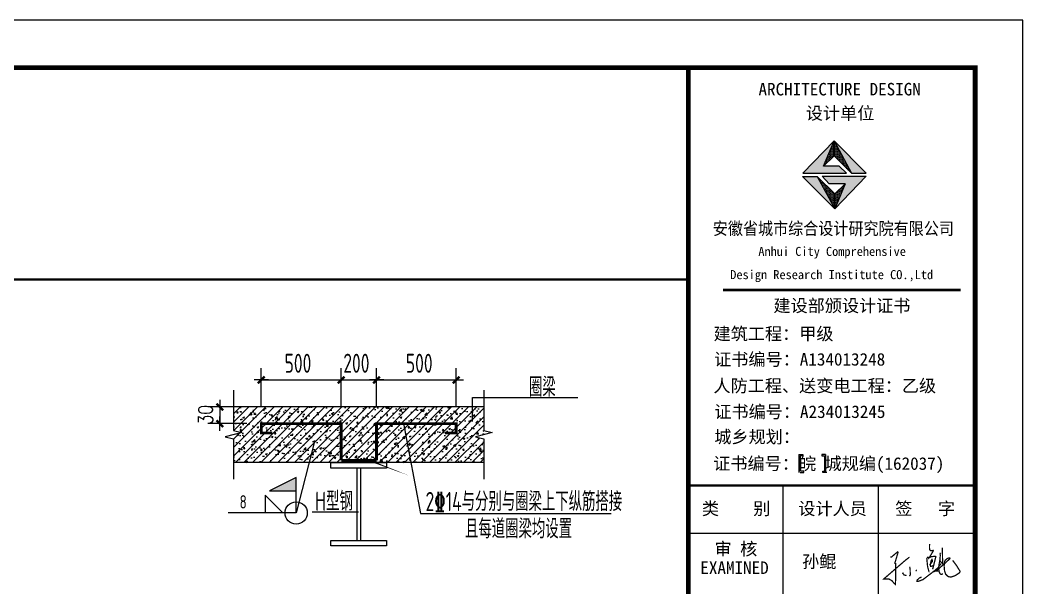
# Model space of a CAD drawing. Extents: x 32461 to 372567, y -698896 to 182569.
# Drawn here: x 127574 to 148573, y 40916 to 52814 of the extents above; entities that cross this region are included whole.
import ezdxf
from ezdxf.enums import TextEntityAlignment as Align

# ---------------------------------------------------------------- set-up
doc = ezdxf.new("R2010")
doc.units = 0
doc.header["$LTSCALE"] = 1000
doc.header["$MEASUREMENT"] = 0
doc.layers.get('0').update_dxf_attribs({"linetype": 'CONTINUOUS'})
for name, color, linetype in [('AXIS', 3, 'CONTINUOUS'), ('DIM_SYMB', 3, 'CONTINUOUS'), ('PUB_HATCH', 8, 'CONTINUOUS'), ('PUB_TITLE', 4, 'CONTINUOUS'), ('SYMB', 7, 'CONTINUOUS'), ('TEXT', 7, 'CONTINUOUS'), ('WALL', 6, 'CONTINUOUS'), ('图框', 4, 'CONTINUOUS'), ('钢柱', 3, 'CONTINUOUS'), ('锚栓', 60, 'CONTINUOUS')]:
    doc.layers.add(name, color=color, linetype=linetype)
doc.layers.add('修改', color=7, linetype='CONTINUOUS', lineweight=20)
doc.styles.add('DIM_FONT', font='SIMPLEX.shx', dxfattribs={"width": 0.8, "bigfont": 'bigfont.shx'})
doc.styles.get("Standard").update_dxf_attribs({"font": 'atssdeng.shx', "bigfont": 'atssdchn.shx'})
doc.styles.add('STYLE-黑体', font='simhei.ttf')
doc.styles.add('TSSD_DIMENSION', font='Tssdeng.shx', dxfattribs={"width": 0.8, "bigfont": 'hztxt.shx'})
doc.styles.add('黑体', font='simhei.ttf', dxfattribs={"width": 0.6, "height": 4.3})

# ---------------------------------------------------------------- blocks, each defined once
blk = doc.blocks.new('_DIMX')
blk.add_line((-150, 0), (150, 0))
at = {"const_width": 50}
blk.add_lwpolyline([(-70, -70), (70, 70)], dxfattribs=at)
blk = doc.blocks.new('5555')
at = {"layer": '修改', "color": 1, "const_width": 750}
for points in [[(2546225, -869415), (2546141, -871490), (2546284, -872921), (2546892, -873483), (2547353, -873421), (2548330, -873265), (2548330, -873265), (2548464, -873530), (2546131, -877395), (2545700, -878022), (2545455, -877483), (2544954, -877483), (2544541, -878175), (2545024, -883015), (2545889, -886026), (2545889, -886026), (2546173, -885988)], [(2522716, -876986), (2523307, -877329), (2527057, -874161), (2527376, -874398), (2525673, -880071), (2525460, -880674), (2525567, -881147), (2525969, -881229), (2525824, -893691), (2525038, -893023), (2523701, -891421), (2521816, -890353), (2518817, -890353), (2531694, -879226), (2534158, -877327)], [(2552744, -874687), (2552478, -875485), (2552640, -876061), (2552271, -879813), (2551827, -881934), (2551665, -884135), (2551931, -885996), (2552522, -887311), (2553108, -887654), (2553573, -887567), (2553914, -887284), (2553928, -886921)], [(2553842, -871686), (2554034, -881467), (2553203, -880091)], [(2541379, -889203), (2540053, -889824), (2538845, -890950), (2538602, -891716), (2539269, -891824), (2542160, -890818), (2549533, -885171), (2551342, -883541), (2553086, -881169)], [(2545915, -877708), (2547248, -877032), (2549110, -876828), (2549966, -876910), (2549748, -877820), (2548171, -884205), (2547736, -884097)], [(2546228, -882073), (2547016, -880960), (2547777, -880131), (2547900, -879412), (2547628, -878692), (2547071, -879588), (2546679, -882105), (2546773, -882759), (2547300, -882759), (2548474, -882399), (2548609, -882432)], [(2548009, -886338), (2549639, -885613), (2550404, -885303), (2552445, -883610), (2556119, -880300), (2558144, -878476), (2558428, -878219), (2558316, -877868), (2557803, -877796), (2556786, -878149), (2555672, -879093), (2555192, -879934), (2554915, -882771), (2555166, -885531), (2555870, -887541), (2557317, -888942), (2559021, -889258), (2561621, -888324), (2564234, -886571), (2564424, -885738), (2562327, -882313), (2560017, -879222)], [(2552456, -877937), (2552509, -879438), (2552793, -880162), (2553011, -880429)], [(2530557, -886583), (2530115, -887061), (2531094, -888062), (2532236, -888202), (2532236, -888202), (2532398, -888111)], [(2534323, -883065), (2534568, -884614), (2534661, -887828), (2534463, -888399), (2534008, -888248)], [(2538421, -884840), (2538097, -885745)], [(2548009, -886338), (2549639, -885613), (2550577, -885631), (2551434, -885695)]]:
    blk.add_lwpolyline(points, dxfattribs=at)

msp = doc.modelspace()

# ---------------------------------------------------------------- hatches: boundary and pattern name
at = {"layer": 'PUB_HATCH'}
h = msp.add_hatch(dxfattribs=at)
h.set_pattern_fill('钢筋混凝土', color=3, scale=50, style=0)
h.set_pattern_definition([(45, (1138.6, 10532.22), (-88.38835, 88.38835), []), (50, (1138.6, 10532.22), (358.6301, -31.37607), [37.5, -412.5]), (355, (1138.6, 10532.22), (-69.3757, 376.0961), [30, -330]), (100.4514, (1168.5, 10529.6), (289.2547, 344.7198), [31.8701, -350.5711]), (46.1842, (1138.6, 10632.2), (533.6205, -82.7595), [56.25, -618.75]), (96.6356, (1183.07, 10625.3), (467.3314, 487.059), [47.8051, -525.8565]), (351.1842, (1138.6, 10632.2), (467.331, 487.0593), [45, -495]), (21, (1188.6, 10607.22), (298.4535, -201.30945), [37.5, -412.5]), (326, (1188.6, 10607.22), (121.6577, 362.575), [30, -330]), (71.4514, (1213.48, 10590.44), (420.1113, 161.26525), [31.8701, -350.5711]), (37.5, (1138.6, 10532.22), (6.07993, 166.44693), [0, -326, 0, -335, 0, -331.25]), (7.5, (1138.6, 10532.22), (131.53477, 197.20586), [0, -191, 0, -318.5, 0, -126.25]), (327.5, (1027.1, 10532.22), (266.91122, -11.27744), [0, -125, 0, -390, 0, -517.5]), (317.5, (977.1, 10532.22), (291.5931, 50.0525), [0, -162.5, 0, -259, 0, -367.5])])
h.paths.add_polyline_path([(132043.6, 44709), (132043.6, 44213.8), (132218.4, 44170.2), (132043.6, 44126.4), (132043.6, 43543.8), (137286.9, 43543.8), (137286.9, 44039), (137112.1, 44082.6), (137286.9, 44126.4), (137286.9, 44709)])
at = {"layer": '图框'}
for color, points in [(1, [(144394.6, 49754), (144622.2, 50282.1), (143965.8, 49607.5), (144879.8, 49607.5), (144728.1, 49754)]), (1, [(144980.8, 49604.7), (145290.3, 49604.7), (144622.2, 50282.1)]), (1, [(144261.8, 49539.6), (143958.4, 49539.6), (144631.1, 48856.2)]), (1, [(144366.5, 49541.6), (144515.7, 49385), (144853.8, 49385), (144631.1, 48856.2), (145290.8, 49541.6)]), (4, [(143909.6, 43683.4), (143960.8, 43683.4), (143960.8, 43709), (143937.2, 43709), (143881.9, 43709), (143881.9, 43336.7), (143937.2, 43336.7), (143960.8, 43336.7), (143960.8, 43362.3), (143909.6, 43362.3)]), (4, [(144414.6, 43362.3), (144363.3, 43362.3), (144363.3, 43336.7), (144387, 43336.7), (144442.2, 43336.7), (144442.2, 43709), (144387, 43709), (144363.3, 43709), (144363.3, 43683.4), (144414.6, 43683.4)])]:
    msp.add_hatch(color=color, dxfattribs=at).paths.add_polyline_path(points)
h = msp.add_hatch(dxfattribs=at)
h.set_pattern_fill('DOTS', color=256, scale=300, style=0)
h.set_pattern_definition([(0, (-2134740.585, 911331.909), (9.375, 18.75), [0, -18.75])])
h.paths.add_polyline_path([(144631.1, 48856.2), (144631.1, 49171.2), (144261.8, 49539.6)])
h.paths.add_polyline_path([(144853.8, 49385), (144631.1, 49171.2), (144631.1, 48856.2)])
h.paths.add_polyline_path([(144622.2, 50282.1), (144622.2, 49971.5), (144980.8, 49604.7)])
h.paths.add_polyline_path([(144622.2, 49971.5), (144622.2, 50282.1), (144394.6, 49754)])

# ---------------------------------------------------------------- linework, layer by layer
at = {"layer": 'AXIS', "color": 3}
for p, q in [((132625.1, 44726.8), (132625.1, 45523.2)), ((134297.4, 44726.8), (134297.4, 45523.2)), ((135038.2, 44726.8), (135038.2, 45523.2)), ((136705.4, 44726.8), (136705.4, 45523.2)), ((132626.1, 45273.2), (135038.2, 45273.2)), ((135039.2, 45273.2), (136704.4, 45273.2))]:
    msp.add_line(p, q, dxfattribs=at)
at = {"layer": 'DIM_SYMB', "color": 3}
for p, q in [((132325.1, 44709), (131506.7, 44709)), ((131756.7, 44710), (131756.7, 44711)), ((131756.7, 44709), (131756.7, 44359.4)), ((132325.1, 44359.4), (131506.7, 44359.4)), ((131756.7, 44358.4), (131756.7, 44357.4))]:
    msp.add_line(p, q, dxfattribs=at)
at = {"layer": 'DIM_SYMB'}
for points in [[(132043.6, 45058.5), (132043.6, 44213.8), (132218.4, 44170.2), (131868.8, 44082.6), (132043.6, 44039), (132043.6, 43194.3)], [(137286.9, 45058.5), (137286.9, 44213.8), (137461.7, 44170.2), (137112.1, 44082.6), (137286.9, 44039), (137286.9, 43194.3)]]:
    msp.add_lwpolyline(points, dxfattribs=at)
at = {"layer": 'PUB_TITLE'}
msp.add_lwpolyline([(74273.1, 10814.1), (148573.1, 10814.1), (148573.1, 52814.1), (74273.1, 52814.1)], close=True, dxfattribs=at)
at = {"layer": 'PUB_TITLE', "const_width": 100}
msp.add_lwpolyline([(76773.1, 11814.1), (147573.1, 11814.1), (147573.1, 51814.1), (76773.1, 51814.1)], close=True, dxfattribs=at)
at = {"layer": 'PUB_TITLE', "const_width": 50}
msp.add_lwpolyline([(76773.1, 47376.4), (141563.8, 47376.4)], dxfattribs=at)
at = {"layer": 'SYMB'}
msp.add_lwpolyline([(135038.2, 43543.8, 0, 77.7, 0), (134738.5, 43623.1, 0, 0, 0), (133741.3, 43983.8, 0, 0, 0), (133355.2, 42486.2, 0, 0, 0), (131930.9, 42486.2, 0, 0, 0)], format="xyseb", dxfattribs=at)
for points in [[(133741.3, 43983.8), (133355.2, 42486.2), (131930.9, 42486.2)], [(133355.2, 42486.2), (133355.2, 43231.9), (132795.9, 42952.2), (133355.2, 42952.2)], [(133355.2, 42486.2), (133355.2, 43231.9), (132795.9, 42952.2), (133355.2, 42952.2)], [(133075.6, 42486.2), (132702.7, 42859), (132702.7, 42486.2)], [(133075.6, 42486.2), (132702.7, 42859), (132702.7, 42486.2)]]:
    msp.add_lwpolyline(points, dxfattribs=at)
msp.add_circle((133355.2, 42486.2), 233, dxfattribs=at)
msp.add_circle((133355.2, 42486.2), 233, dxfattribs=at)
msp.add_solid([(133355.2, 43231.9), (132795.9, 42952.2), (133355.2, 42952.2)], dxfattribs=at)
msp.add_solid([(133355.2, 43231.9), (132795.9, 42952.2), (133355.2, 42952.2)], dxfattribs=at)
at = {"layer": 'TEXT', "color": 2}
for p, q in [((135601.3, 44362.5), (135956.7, 42476.8)), ((133692.6, 42510.2), (134658.3, 42510.2)), ((135956.7, 42476.8), (139953, 42476.8))]:
    msp.add_line(p, q, dxfattribs=at)
msp.add_lwpolyline([(137046, 44404.6), (137046, 44907.7), (139251.1, 44907.7)], dxfattribs=at)
at = {"layer": 'WALL'}
for p, q in [((137286.9, 44709), (132043.6, 44709)), ((137286.9, 43543.8), (132043.6, 43543.8))]:
    msp.add_line(p, q, dxfattribs=at)
at = {"layer": '图框'}
for p, q in [((144394.6, 49754), (144622.2, 50282.1)), ((144622.2, 50282.1), (144980.8, 49604.7)), ((144631.1, 48856.2), (143958.4, 49539.6)), ((143958.4, 49539.6), (144261.8, 49539.6)), ((144631.1, 48856.2), (143958.4, 49539.6)), ((143958.4, 49539.6), (144261.8, 49539.6)), ((143958.4, 49539.6), (144261.8, 49539.6)), ((144631.1, 49171.2), (144261.8, 49539.6)), ((144366.5, 49541.6), (145290.8, 49541.6)), ((144515.7, 49385), (144366.5, 49541.6)), ((144853.8, 49385), (144515.7, 49385)), ((145290.8, 49541.6), (144631.1, 48856.2)), ((144631.1, 49171.2), (144853.8, 49385)), ((144853.8, 49385), (144631.1, 48856.2)), ((144631.1, 48856.2), (144631.1, 49171.2)), ((144631.1, 48856.2), (144631.1, 49171.2)), ((144631.1, 48856.2), (144631.1, 49171.2))]:
    msp.add_line(p, q, dxfattribs=at)
at = {"layer": '图框', "color": 1}
for p, q in [((144631.1, 48856.2), (143958.4, 49539.6)), ((144261.8, 49539.6), (144631.1, 48856.2))]:
    msp.add_line(p, q, dxfattribs=at)
at = {"layer": '图框', "color": 4}
for p, q in [((143881.9, 43709), (143937.2, 43709)), ((143881.9, 43709), (143881.9, 43336.7)), ((143960.8, 43683.4), (143909.6, 43683.4)), ((143909.6, 43683.4), (143909.6, 43362.3)), ((143937.2, 43709), (143960.8, 43709)), ((143960.8, 43709), (143960.8, 43683.4)), ((144387, 43709), (144363.3, 43709)), ((144363.3, 43709), (144363.3, 43683.4)), ((144363.3, 43683.4), (144414.6, 43683.4)), ((144442.2, 43709), (144387, 43709)), ((144414.6, 43683.4), (144414.6, 43362.3)), ((144442.2, 43709), (144442.2, 43336.7)), ((143904.9, 43336.7), (143960.1, 43336.7)), ((143983.8, 43362.3), (143932.5, 43362.3)), ((143960.1, 43336.7), (143983.8, 43336.7)), ((143983.8, 43336.7), (143983.8, 43362.3)), ((144386.3, 43336.7), (144386.3, 43362.3)), ((144386.3, 43362.3), (144437.5, 43362.3)), ((144409.9, 43336.7), (144386.3, 43336.7)), ((144465.2, 43336.7), (144409.9, 43336.7))]:
    msp.add_line(p, q, dxfattribs=at)
at = {"layer": '图框', "color": 0}
msp.add_line((141563.8, 42066.7), (147573.1, 42066.7), dxfattribs=at)
msp.add_line((141563.8, 42066.7), (147573.1, 42066.7), dxfattribs=at)
at = {"layer": '图框', "color": 4, "const_width": 98.6}
msp.add_lwpolyline([(141563.8, 51814.1), (147573.1, 51814.1), (147573.1, 11814.1), (141563.8, 11814.1)], close=True, dxfattribs=at)
at = {"layer": '图框'}
for points in [[(144728.1, 49754), (144394.6, 49754), (144622.2, 49971.5), (144980.8, 49604.7), (145290.3, 49604.7), (144622.2, 50282.1), (143965.8, 49607.5), (144879.8, 49607.5), (144728.1, 49754)], [(144622.2, 50282.1), (144622.2, 49971.5)]]:
    msp.add_lwpolyline(points, dxfattribs=at)
at = {"layer": '图框', "color": 4, "const_width": 49.8}
msp.add_lwpolyline([(142292.5, 47158.1), (147272.5, 47158.1)], dxfattribs=at)
at = {"layer": '图框', "color": 0, "const_width": 50}
msp.add_lwpolyline([(141563.8, 43062.7), (147573.1, 43062.7), (147573.1, 32903.5), (141563.8, 32903.5)], close=True, dxfattribs=at)
at = {"layer": '图框', "color": 0}
for points in [[(143555.8, 42066.7), (143555.8, 43062.7)], [(145547.8, 42066.7), (145547.8, 43062.7)], [(143555.8, 36289.9), (143555.8, 42066.7)], [(145547.8, 36289.9), (145547.8, 42066.7)]]:
    msp.add_lwpolyline(points, dxfattribs=at)
at = {"layer": '钢柱'}
for p, q in [((134082.7, 43543.8), (135247.8, 43543.8)), ((134082.7, 43427.3), (134082.7, 43543.8)), ((135247.8, 43543.8), (135247.8, 43427.3)), ((135247.8, 43427.3), (134082.7, 43427.3)), ((134630.3, 41912.6), (134630.3, 43427.3)), ((134700.2, 43427.3), (134700.2, 41912.6)), ((134082.7, 41912.6), (135247.8, 41912.6)), ((134082.7, 41796.1), (134082.7, 41912.6)), ((135247.8, 41796.1), (134082.7, 41796.1)), ((135247.8, 41912.6), (135247.8, 41796.1))]:
    msp.add_line(p, q, dxfattribs=at)
at = {"layer": '锚栓', "const_width": 58.3}
for points in [[(134297.4, 43589.8), (134297.4, 44359.4), (132625.1, 44359.4), (132625.1, 44164.4), (132858.6, 44164.4)], [(135038.2, 43589.8), (135038.2, 44359.4), (136705.4, 44359.4), (136705.4, 44164.4), (136471.9, 44164.4)], [(134297.4, 43589.8), (135038.2, 43589.8)]]:
    msp.add_lwpolyline(points, dxfattribs=at)

# ---------------------------------------------------------------- block references
at = {"xscale": 0.03500000014901161, "yscale": 0.03500000003259629, "zscale": 0.035}
msp.add_blockref('5555', (57500.7, 72267.1), dxfattribs=at)
at = {"layer": 'AXIS', "color": 3, "rotation": 180}
for p in [(132625.1, 45273.2), (135038.2, 45273.2)]:
    msp.add_blockref('_DIMX', p, dxfattribs=at)
at = {"layer": 'AXIS', "color": 3}
for p in [(134297.4, 45273.2), (136705.4, 45273.2)]:
    msp.add_blockref('_DIMX', p, dxfattribs=at)
at = {"layer": 'DIM_SYMB', "color": 3}
for p, rotation in [((131756.7, 44709), 270), ((131756.7, 44359.4), 90)]:
    msp.add_blockref('_DIMX', p, dxfattribs=dict(at, rotation=rotation))

# ---------------------------------------------------------------- texts
at = {"layer": 'DIM_SYMB', "color": 7, "style": 'DIM_FONT', "width": 0.8}
msp.add_text('30', height=300, rotation=90, dxfattribs=at).set_placement((131606.7, 44339.9))
at = {"layer": 'SYMB', "width": 0.75}
msp.add_text('8', height=279.6, dxfattribs=at).set_placement((132321.2, 42579.4), align=Align.RIGHT)
at = {"layer": 'TEXT', "color": 2, "style": 'TSSD_DIMENSION', "width": 0.7}
for s, p in [('500', (133112.6, 45423.2)), ('200', (134341.8, 45423.2)), ('500', (135651.4, 45423.2))]:
    msp.add_text(s, height=400, dxfattribs=at).set_placement(p)
for s, p in [('圈梁', (138510.8, 45146)), ('H型钢', (134146.9, 42753)), ('2%%13214与分别与圈梁上下纵筋搭接', (138122.3, 42747.6)), ('且每道圈梁均设置', (138011.4, 42176.3))]:
    msp.add_text(s, height=400, dxfattribs=at).set_placement(p, align=Align.MIDDLE)
at = {"layer": '图框', "color": 4}
for s, height, style, p in [('ARCHITECTURE DESIGN', 262.944, '黑体', (143035.6, 51234.4)), ('设计单位', 262.94, '黑体', (144026.9, 50730.8)), ('Anhui City Comprehensive ', 189.24, '黑体', (143032.9, 47872.6)), (' Design Research Institute CO.,Ltd', 189.24, '黑体', (142315.6, 47385.6)), ('建设部颁设计证书', 262.94, '黑体', (143348.1, 46699.5)), (' 建筑工程：甲级', 262.94, '黑体', (141916.8, 46110.2)), ('证书编号：A134013248', 262.944, '黑体', (142107, 45574.4)), ('人防工程、送变电工程：乙级', 262.944, '黑体', (142093.2, 45020.7)), ('证书编号：A234013245', 262.944, '黑体', (142111.8, 44476.6)), ('城乡规划：', 262.94, '黑体', (142109.8, 43951.2)), ('证书编号：皖 城规编(162037)', 262.944, '黑体', (142088.8, 43391.1)), ('孙鲲', 262.94, 'STYLE-黑体', (143949, 41339))]:
    msp.add_text(s, height=height, dxfattribs=dict(at, style=style)).set_placement(p)
at = {"layer": '图框', "color": 4, "style": '黑体', "width": 0.88}
msp.add_text('安徽省城市综合设计研究院有限公司', height=262.944, dxfattribs=at).set_placement((142078.8, 48314.6))
at = {"layer": '图框', "color": 0, "style": 'STYLE-黑体'}
for s, p in [('类    别 ', (141851.1, 42447.5)), ('设计人员', (143869.6, 42447.5)), ('签   字', (145898.7, 42447.5)), ('审 核', (142113.8, 41602.8)), ('EXAMINED ', (141818.2, 41207.9))]:
    msp.add_text(s, height=262.94, dxfattribs=at).set_placement(p)

doc.saveas('drawing.dxf')
